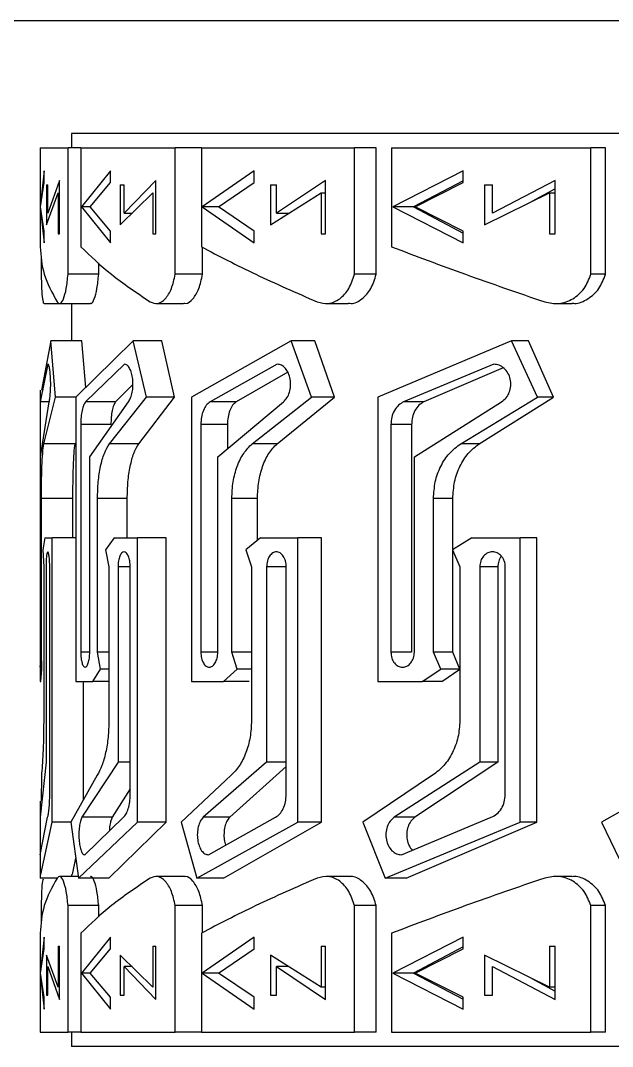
# Model space of a CAD drawing. Header units: millimetres. Extents: x 53 to 376, y 29 to 265.
# Drawn here: x 334.91 to 344.31, y 40.09 to 56.38 of the extents above; entities that cross this region are included whole.
import ezdxf

# ---------------------------------------------------------------- set-up
doc = ezdxf.new("R2010")
doc.units = ezdxf.units.MM

msp = doc.modelspace()

# ---------------------------------------------------------------- linework, layer by layer
at = {"color": 7, "linetype": 'Continuous', "lineweight": 25}
for p, q in [((302.9494, 56.3828), (362.9728, 56.3828)), ((335.7228, 54.5886), (335.7228, 54.3615)), ((351.493, 54.5886), (335.7228, 54.5886)), ((335.2228, 54.3615), (335.2228, 53.4194)), ((335.2228, 54.3615), (335.6659, 54.3615)), ((335.6659, 52.3518), (335.6659, 54.3615)), ((335.8713, 54.3615), (335.6659, 54.3615)), ((335.8713, 54.3615), (337.3681, 54.3615)), ((335.8713, 54.3615), (335.8713, 52.7892)), ((337.3681, 52.3518), (337.3681, 54.3615)), ((337.7837, 54.3615), (337.3681, 54.3615)), ((337.7837, 54.3615), (340.213, 54.3615)), ((337.7837, 54.3615), (337.7837, 52.7892)), ((340.213, 52.3518), (340.213, 54.3615)), ((340.5594, 54.3615), (340.213, 54.3615)), ((340.5594, 52.3518), (340.5594, 54.3615)), ((340.8051, 54.3615), (343.97, 54.3615)), ((340.8051, 54.3615), (340.8051, 52.7892)), ((343.97, 52.3518), (343.97, 54.3615)), ((344.2009, 54.3615), (343.97, 54.3615)), ((344.2009, 52.3518), (344.2009, 54.3615)), ((335.2845, 53.9945), (335.2228, 53.4226)), ((335.2845, 53.8078), (335.2845, 53.9945)), ((336.3388, 53.9945), (335.8788, 53.4226)), ((336.3388, 53.8078), (336.3388, 53.9945)), ((338.6192, 53.9945), (337.7981, 53.4226)), ((338.6192, 53.8078), (338.6192, 53.9945)), ((341.9409, 53.9945), (340.8253, 53.4226)), ((341.9409, 53.8078), (341.9409, 53.9945)), ((335.2292, 53.4226), (335.2845, 53.8078)), ((335.3261, 53.7746), (335.3438, 53.7746)), ((335.3261, 53.7746), (335.3261, 53.1363)), ((335.5287, 53.8432), (335.3438, 53.321)), ((335.3438, 53.321), (335.3438, 53.7746)), ((335.5287, 52.9939), (335.5287, 53.8432)), ((336.0159, 53.4226), (336.3388, 53.8078)), ((336.4956, 53.7746), (336.5547, 53.7746)), ((336.4956, 53.7746), (336.4956, 53.1363)), ((337.0588, 53.8432), (336.5547, 53.321)), ((336.5547, 53.321), (336.5547, 53.7746)), ((337.0588, 52.9939), (337.0588, 53.8432)), ((338.0549, 53.4226), (338.6192, 53.8078)), ((338.8785, 53.7746), (338.9743, 53.7746)), ((338.8785, 53.7746), (338.8785, 53.1363)), ((339.7565, 53.8432), (338.9743, 53.321)), ((338.9743, 53.321), (338.9743, 53.7746)), ((339.7565, 52.9939), (339.7565, 53.8432)), ((341.9409, 53.8393), (341.1529, 53.4226)), ((341.1808, 53.4226), (341.9409, 53.8078)), ((342.2817, 53.7746), (342.4064, 53.7746)), ((342.2817, 53.7746), (342.2817, 53.1363)), ((343.4035, 53.8432), (342.4064, 53.321)), ((342.4064, 53.321), (342.4064, 53.7746)), ((343.4035, 52.9939), (343.4035, 53.8432)), ((335.3261, 53.1363), (335.5091, 53.648)), ((335.5091, 53.648), (335.5091, 52.9939)), ((336.4956, 53.1363), (337.0115, 53.648)), ((337.0115, 53.648), (337.0115, 52.9939)), ((338.8785, 53.1363), (339.6854, 53.648)), ((339.6854, 53.648), (339.6854, 52.9939)), ((339.6854, 53.648), (339.7565, 53.648)), ((342.2817, 53.1363), (343.3142, 53.648)), ((343.4035, 53.709), (343.0294, 53.5069)), ((343.3142, 53.648), (343.3142, 52.9939)), ((343.3142, 53.648), (343.4035, 53.648)), ((335.2228, 53.4226), (335.2845, 52.8507)), ((335.2228, 53.4194), (335.2228, 52.779)), ((335.2845, 53.0374), (335.2292, 53.4226)), ((335.8788, 53.4226), (336.3388, 52.8507)), ((336.0159, 53.4226), (335.8788, 53.4226)), ((336.3388, 53.0374), (336.0159, 53.4226)), ((336.5547, 53.321), (336.6818, 53.321)), ((337.7981, 53.4226), (338.6192, 52.8507)), ((338.0549, 53.4226), (337.7981, 53.4226)), ((338.6192, 53.0374), (338.0549, 53.4226)), ((338.9743, 53.321), (339.1696, 53.321)), ((340.8253, 53.4226), (341.9409, 52.8507)), ((341.1529, 53.4226), (340.8253, 53.4226)), ((341.1529, 53.4226), (341.9409, 53.0059)), ((341.9409, 53.0374), (341.1808, 53.4226)), ((335.2845, 52.8507), (335.2845, 53.0374)), ((335.5091, 52.9939), (335.5287, 52.9939)), ((336.3388, 52.8507), (336.3388, 53.0374)), ((337.0115, 52.9939), (337.0588, 52.9939)), ((338.6192, 52.8507), (338.6192, 53.0374)), ((339.6854, 52.9939), (339.7565, 52.9939)), ((341.9409, 52.8507), (341.9409, 53.0374)), ((343.3142, 52.9939), (343.4035, 52.9939)), ((335.2443, 52.3518), (335.2443, 52.6464)), ((337.8021, 52.3518), (337.8021, 52.7798)), ((336.1523, 52.3518), (336.1523, 52.5358)), ((336.1523, 52.3518), (335.6659, 52.3518)), ((337.8021, 52.3518), (337.3681, 52.3518)), ((340.5594, 52.3518), (340.213, 52.3518)), ((344.2009, 52.3518), (343.97, 52.3518)), ((335.288, 51.8871), (335.7228, 51.8871)), ((335.5338, 51.8871), (336.0242, 51.8871)), ((335.7228, 51.8871), (335.7228, 51.2941)), ((337.0582, 51.8866), (337.5018, 51.8866)), ((339.7559, 51.8866), (340.1164, 51.8866)), ((343.4264, 51.8872), (343.6739, 51.8872)), ((335.392, 51.2941), (335.2465, 50.5129)), ((335.4684, 50.4034), (335.392, 51.2941)), ((335.8867, 51.2941), (335.392, 51.2941)), ((336.7022, 51.2941), (335.7914, 50.4034)), ((335.9481, 50.5567), (335.8867, 51.2941)), ((336.9097, 50.4034), (336.7022, 51.2941)), ((337.1567, 51.2941), (336.7022, 51.2941)), ((337.3578, 50.4034), (337.1567, 51.2941)), ((339.2092, 51.2941), (337.627, 50.4034)), ((339.5308, 50.4034), (339.2092, 51.2941)), ((339.5865, 51.2941), (339.2092, 51.2941)), ((339.8982, 50.4034), (339.5865, 51.2941)), ((342.7096, 51.2941), (340.5844, 50.4034)), ((343.1193, 50.4034), (342.7096, 51.2941)), ((342.9792, 51.2941), (342.7096, 51.2941)), ((343.3763, 50.4034), (342.9792, 51.2941)), ((335.3466, 50.9238), (335.2242, 50.3278)), ((336.5639, 50.9238), (335.9434, 50.3278)), ((338.9891, 50.9238), (337.9207, 50.3278)), ((342.4256, 50.9238), (340.9959, 50.3278)), ((342.5752, 50.8684), (341.3182, 50.3278)), ((339.1549, 50.7981), (338.3377, 50.3278)), ((335.2228, 50.5129), (335.2228, 50.1426)), ((336.6955, 50.5996), (336.4212, 50.3278)), ((335.2804, 49.6614), (335.4684, 50.4034)), ((335.7914, 50.4034), (335.4684, 50.4034)), ((335.7914, 50.4034), (335.7914, 45.8874)), ((336.3217, 49.6614), (336.9097, 50.4034)), ((336.7878, 49.6614), (337.3578, 50.4034)), ((337.3578, 50.4034), (336.9097, 50.4034)), ((337.627, 50.4034), (337.627, 45.8874)), ((338.5903, 49.6614), (339.5308, 50.4034)), ((338.9867, 49.6614), (339.8982, 50.4034)), ((339.8982, 50.4034), (339.5308, 50.4034)), ((340.5844, 50.4034), (340.5844, 45.8874)), ((341.9027, 49.6614), (343.1193, 50.4034)), ((342.1971, 49.6614), (343.3763, 50.4034)), ((343.3763, 50.4034), (343.1193, 50.4034)), ((335.2287, 49.4528), (335.366, 50.3278)), ((336.4212, 50.3278), (335.9434, 50.3278)), ((336.01, 49.4528), (336.6249, 50.3278)), ((338.3377, 50.3278), (337.9207, 50.3278)), ((338.044, 49.4528), (339.0866, 50.3278)), ((341.3182, 50.3278), (340.9959, 50.3278)), ((341.1659, 49.4528), (342.5519, 50.3278)), ((335.2228, 49.9662), (335.2228, 46.3495)), ((335.867, 49.9662), (335.867, 46.3495)), ((336.3472, 49.9662), (335.867, 49.9662)), ((337.7755, 49.9662), (337.7755, 46.3495)), ((338.197, 49.9662), (337.7755, 49.9662)), ((338.197, 49.9662), (338.197, 49.5812)), ((340.7937, 49.9662), (340.7937, 46.3495)), ((341.1222, 49.9662), (340.7937, 49.9662)), ((341.1222, 49.9662), (341.1222, 46.3495)), ((335.7787, 49.6614), (335.2804, 49.6614)), ((336.7878, 49.6614), (336.3217, 49.6614)), ((338.9867, 49.6614), (338.5903, 49.6614)), ((342.1971, 49.6614), (341.9027, 49.6614)), ((335.2287, 46.3495), (335.2287, 49.4528)), ((336.01, 46.3495), (336.01, 49.4528)), ((338.044, 46.3495), (338.044, 49.4528)), ((341.1659, 46.3495), (341.1659, 49.4528)), ((335.2438, 46.3495), (335.2438, 48.7916)), ((335.7431, 48.7916), (335.2438, 48.7916)), ((335.7431, 48.1695), (335.7431, 48.7916)), ((336.134, 46.3495), (336.134, 48.7916)), ((336.6059, 48.7916), (336.134, 48.7916)), ((336.6059, 48.1695), (336.6059, 48.7916)), ((338.2668, 46.3495), (338.2668, 48.7916)), ((338.6732, 48.7916), (338.2668, 48.7916)), ((338.6732, 48.1291), (338.6732, 48.7916)), ((341.4696, 46.3495), (341.4696, 48.7916)), ((341.7773, 48.7916), (341.4696, 48.7916)), ((341.7773, 47.9817), (341.7773, 48.7916)), ((335.2998, 48.1695), (335.2674, 47.9775)), ((335.2998, 48.1695), (335.4159, 48.1695)), ((335.4159, 43.6534), (335.4159, 48.1695)), ((335.7914, 48.1695), (335.4159, 48.1695)), ((336.4002, 48.1695), (336.2631, 47.9775)), ((336.4002, 48.1695), (336.77, 48.1695)), ((336.77, 43.6534), (336.77, 48.1695)), ((337.2224, 48.1695), (336.77, 48.1695)), ((337.2224, 43.6534), (337.2224, 48.1695)), ((338.7216, 48.1695), (338.491, 47.9775)), ((338.7216, 48.1695), (339.3153, 48.1695)), ((339.3153, 43.6534), (339.3153, 48.1695)), ((339.6893, 48.1695), (339.3153, 48.1695)), ((339.6893, 43.6534), (339.6893, 48.1695)), ((342.0761, 48.1695), (341.7706, 47.9775)), ((342.0761, 48.1695), (342.8455, 48.1695)), ((342.8455, 43.6534), (342.8455, 48.1695)), ((343.1109, 48.1695), (342.8455, 48.1695)), ((343.1109, 43.6534), (343.1109, 48.1695)), ((335.2674, 47.9775), (335.2789, 47.7074)), ((336.2631, 47.9775), (336.3152, 47.7074)), ((338.491, 47.9775), (338.5795, 47.7074)), ((341.7706, 47.9775), (341.8883, 47.7074)), ((341.7773, 46.3495), (341.7773, 47.962)), ((335.2789, 47.7074), (335.2789, 45.2652)), ((335.3159, 47.7074), (335.3159, 44.6041)), ((335.3753, 44.0906), (335.3753, 47.7074)), ((336.3152, 47.7074), (336.3152, 45.2652)), ((336.4598, 47.7074), (336.4598, 44.6041)), ((336.6531, 44.0906), (336.6531, 47.7074)), ((338.5795, 47.7074), (338.5795, 45.2652)), ((338.8199, 47.7074), (338.8199, 44.6041)), ((339.1315, 44.0906), (339.1315, 47.7074)), ((341.8883, 47.7074), (341.8883, 45.2652)), ((342.2051, 47.7074), (342.2051, 44.6041)), ((342.4903, 47.7074), (342.2051, 47.7074)), ((342.4903, 47.7074), (342.4903, 44.6041)), ((342.6097, 44.0906), (342.6097, 47.7074)), ((335.2519, 46.0793), (335.2438, 46.3495)), ((336.1829, 46.0793), (336.134, 46.3495)), ((336.3152, 46.3495), (336.134, 46.3495)), ((338.3526, 46.0793), (338.2668, 46.3495)), ((338.5795, 46.3495), (338.2668, 46.3495)), ((341.1222, 46.3495), (340.7937, 46.3495)), ((341.5852, 46.0793), (341.4696, 46.3495)), ((341.7773, 46.3495), (341.4696, 46.3495)), ((341.8894, 46.0793), (341.7773, 46.3495)), ((335.2228, 46.2077), (335.2228, 45.8874)), ((335.2337, 45.8874), (335.2519, 46.0793)), ((336.0592, 45.8874), (336.1829, 46.0793)), ((336.3152, 46.0793), (336.1829, 46.0793)), ((338.1334, 45.8874), (338.3526, 46.0793)), ((338.5795, 46.0793), (338.3526, 46.0793)), ((341.2882, 45.8874), (341.5852, 46.0793)), ((341.8894, 46.0793), (341.5852, 46.0793)), ((341.6016, 45.8874), (341.8894, 46.0793)), ((335.2228, 45.8874), (335.2337, 45.8874)), ((335.7914, 45.8874), (336.0592, 45.8874)), ((335.9099, 44.0081), (335.9099, 45.8874)), ((336.3152, 45.8874), (336.0592, 45.8874)), ((337.627, 45.8874), (338.1334, 45.8874)), ((338.5438, 45.8874), (338.1334, 45.8874)), ((340.5844, 45.8874), (341.2882, 45.8874)), ((341.6016, 45.8874), (341.2882, 45.8874)), ((335.3159, 44.6041), (335.2228, 43.729)), ((336.4598, 44.6041), (335.8864, 43.729)), ((336.6531, 44.6041), (336.4598, 44.6041)), ((338.8199, 44.6041), (337.8128, 43.729)), ((339.1315, 44.5344), (338.2331, 43.729)), ((339.1315, 44.6041), (338.8199, 44.6041)), ((342.2051, 44.6041), (340.8458, 43.729)), ((342.4903, 44.6041), (341.1728, 43.729)), ((342.4903, 44.6041), (342.2051, 44.6041)), ((335.2429, 44.3955), (335.239, 43.9843)), ((336.1281, 44.3955), (335.7102, 43.6534)), ((338.2565, 44.3955), (337.4616, 43.6534)), ((341.4555, 44.3955), (340.3481, 43.6534)), ((345.4661, 44.3955), (344.1359, 43.6534)), ((336.6531, 44.1811), (336.366, 43.729)), ((335.2228, 43.9843), (335.2228, 43.7149)), ((335.2237, 43.1331), (335.341, 43.729)), ((336.366, 43.729), (335.8864, 43.729)), ((335.93, 43.1331), (336.5458, 43.729)), ((338.2331, 43.729), (337.8128, 43.729)), ((337.8955, 43.1331), (338.9599, 43.729)), ((341.1728, 43.729), (340.8458, 43.729)), ((340.9609, 43.1331), (342.3876, 43.729)), ((335.2357, 42.8188), (335.4159, 43.6534)), ((335.7102, 43.6534), (335.4159, 43.6534)), ((335.7102, 43.6534), (335.8343, 42.7628)), ((335.8343, 42.7628), (336.77, 43.6534)), ((336.3155, 42.7628), (337.2224, 43.6534)), ((337.2224, 43.6534), (336.77, 43.6534)), ((337.4616, 43.6534), (337.7119, 42.7628)), ((337.7119, 42.7628), (339.3153, 43.6534)), ((338.1353, 42.7628), (339.6893, 43.6534)), ((339.6893, 43.6534), (339.3153, 43.6534)), ((340.3481, 43.6534), (340.7043, 42.7628)), ((340.7043, 42.7628), (342.8455, 43.6534)), ((341.0357, 42.7628), (343.1109, 43.6534)), ((343.1109, 43.6534), (342.8455, 43.6534)), ((344.1359, 43.6534), (344.5691, 42.7628)), ((335.2228, 43.184), (335.2228, 42.7603)), ((335.7353, 42.8188), (335.7901, 43.0804)), ((335.4923, 42.7628), (335.2236, 42.7628)), ((335.8305, 42.79), (335.5338, 42.79)), ((335.7228, 42.8188), (335.7228, 42.79)), ((336.3155, 42.7628), (335.8343, 42.7628)), ((337.514, 42.79), (337.0709, 42.79)), ((338.1353, 42.7628), (337.7119, 42.7628)), ((340.1346, 42.79), (339.7748, 42.79)), ((341.0357, 42.7628), (340.7043, 42.7628)), ((343.674, 42.79), (343.4265, 42.79)), ((335.2443, 42.0308), (335.2443, 42.3254)), ((335.6659, 40.3157), (335.6659, 42.3254)), ((336.1523, 42.3254), (335.6659, 42.3254)), ((336.1523, 42.1414), (336.1523, 42.3254)), ((337.3681, 40.3157), (337.3681, 42.3254)), ((337.8021, 42.3254), (337.3681, 42.3254)), ((337.8021, 41.8973), (337.8021, 42.3254)), ((340.213, 40.3157), (340.213, 42.3254)), ((340.5594, 42.3254), (340.213, 42.3254)), ((340.5594, 40.3157), (340.5594, 42.3254)), ((343.97, 40.3157), (343.97, 42.3254)), ((344.2009, 42.3254), (343.97, 42.3254)), ((344.2009, 40.3157), (344.2009, 42.3254)), ((335.2228, 41.8981), (335.2228, 41.2514)), ((335.8713, 41.888), (335.8713, 40.3157)), ((337.7837, 41.888), (337.7837, 40.3157)), ((340.8051, 41.888), (340.8051, 40.3157)), ((335.2845, 41.8264), (335.2228, 41.2546)), ((335.2845, 41.6398), (335.2845, 41.8264)), ((336.3388, 41.8264), (335.8788, 41.2546)), ((336.3388, 41.6398), (336.3388, 41.8264)), ((338.6192, 41.8264), (337.7981, 41.2546)), ((338.6192, 41.6398), (338.6192, 41.8264)), ((341.9409, 41.8264), (340.8253, 41.2546)), ((341.9409, 41.6398), (341.9409, 41.8264)), ((335.2292, 41.2546), (335.2845, 41.6398)), ((335.5091, 41.6833), (335.5287, 41.6833)), ((335.5091, 41.6833), (335.5091, 41.0292)), ((335.5287, 40.834), (335.5287, 41.6833)), ((336.0159, 41.2546), (336.3388, 41.6398)), ((337.0115, 41.6833), (337.0588, 41.6833)), ((337.0115, 41.6833), (337.0115, 41.0292)), ((337.0588, 40.834), (337.0588, 41.6833)), ((338.0549, 41.2546), (338.6192, 41.6398)), ((339.6854, 41.6833), (339.7565, 41.6833)), ((339.6854, 41.6833), (339.6854, 41.0292)), ((339.7565, 40.834), (339.7565, 41.6833)), ((341.9409, 41.6713), (341.1529, 41.2546)), ((341.1808, 41.2546), (341.9409, 41.6398)), ((343.3142, 41.6833), (343.4035, 41.6833)), ((343.3142, 41.6833), (343.3142, 41.0292)), ((343.4035, 40.834), (343.4035, 41.6833)), ((335.5091, 41.0292), (335.3261, 41.5408)), ((335.3261, 41.5408), (335.3261, 40.9026)), ((337.0115, 41.0292), (336.4956, 41.5408)), ((336.4956, 41.5408), (336.4956, 40.9026)), ((339.6854, 41.0292), (338.8785, 41.5408)), ((338.8785, 41.5408), (338.8785, 40.9026)), ((343.3142, 41.0292), (342.2817, 41.5408)), ((342.2817, 41.5408), (342.2817, 40.9026)), ((335.2228, 41.2546), (335.2845, 40.6827)), ((335.2228, 41.2514), (335.2228, 40.3157)), ((335.2845, 40.8694), (335.2292, 41.2546)), ((335.3438, 40.9026), (335.3438, 41.3562)), ((335.3438, 41.3562), (335.5287, 40.834)), ((335.8788, 41.2546), (336.3388, 40.6827)), ((336.0159, 41.2546), (335.8788, 41.2546)), ((336.3388, 40.8694), (336.0159, 41.2546)), ((336.5547, 40.9026), (336.5547, 41.3562)), ((336.5547, 41.3562), (337.0588, 40.834)), ((336.6818, 41.3562), (336.5547, 41.3562)), ((337.7981, 41.2546), (338.6192, 40.6827)), ((338.0549, 41.2546), (337.7981, 41.2546)), ((338.6192, 40.8694), (338.0549, 41.2546)), ((338.9743, 40.9026), (338.9743, 41.3562)), ((338.9743, 41.3562), (339.7565, 40.834)), ((339.1696, 41.3562), (338.9743, 41.3562)), ((340.8253, 41.2546), (341.9409, 40.6827)), ((341.1529, 41.2546), (340.8253, 41.2546)), ((341.1529, 41.2546), (341.9409, 40.8378)), ((341.9409, 40.8694), (341.1808, 41.2546)), ((342.4064, 40.9026), (342.4064, 41.3562)), ((342.4064, 41.3562), (343.4035, 40.834)), ((343.0294, 41.1703), (343.4035, 40.9682)), ((335.3261, 40.9026), (335.3438, 40.9026)), ((336.4956, 40.9026), (336.5547, 40.9026)), ((338.8785, 40.9026), (338.9743, 40.9026)), ((339.7565, 41.0292), (339.6854, 41.0292)), ((342.2817, 40.9026), (342.4064, 40.9026)), ((343.4035, 41.0292), (343.3142, 41.0292)), ((335.2845, 40.6827), (335.2845, 40.8694)), ((336.3388, 40.6827), (336.3388, 40.8694)), ((338.6192, 40.6827), (338.6192, 40.8694)), ((341.9409, 40.6827), (341.9409, 40.8694)), ((335.2228, 40.3157), (335.6659, 40.3157)), ((335.8713, 40.3157), (335.6659, 40.3157)), ((335.7228, 40.3157), (335.7228, 40.0886)), ((335.8713, 40.3157), (337.3681, 40.3157)), ((337.7837, 40.3157), (337.3681, 40.3157)), ((337.7837, 40.3157), (340.213, 40.3157)), ((340.5594, 40.3157), (340.213, 40.3157)), ((340.8051, 40.3157), (343.97, 40.3157)), ((344.2009, 40.3157), (343.97, 40.3157)), ((351.493, 40.0886), (335.7228, 40.0886))]:
    msp.add_line(p, q, dxfattribs=at)
at = {"color": 8, "linetype": 'Continuous', "lineweight": 25}
for p, q in [((335.366, 50.3278), (335.2242, 50.3278)), ((336.6531, 47.7074), (336.4598, 47.7074)), ((339.1315, 47.7074), (338.8199, 47.7074)), ((336.01, 46.3495), (335.867, 46.3495)), ((338.044, 46.3495), (337.7755, 46.3495))]:
    msp.add_line(p, q, dxfattribs=at)
at = {"color": 7, "linetype": 'Continuous', "lineweight": 25}
for points, knots in [([(335.2228, 52.7892), (335.2333, 52.6434), (335.2543, 52.3518), (335.413, 52.0602), (335.4923, 51.9144)], [0, 0, 0, 0, 0.5000002, 1, 1, 1, 1]), ([(335.8713, 52.7892), (336.0223, 52.6434), (336.3242, 52.3518), (336.7548, 52.0602), (336.9701, 51.9144)], [0, 0, 0, 0, 0.50000008, 1, 1, 1, 1]), ([(337.7837, 52.7892), (338.0629, 52.6434), (338.6214, 52.3518), (339.289, 52.0602), (339.6227, 51.9144)], [0, 0, 0, 0, 0.4999999, 1, 1, 1, 1]), ([(340.8051, 52.7892), (341.1899, 52.6434), (341.9597, 52.3518), (342.8102, 52.0602), (343.2354, 51.9144)], [0, 0, 0, 0, 0.5, 1, 1, 1, 1]), ([(335.2882, 51.8938), (335.2869, 51.8922), (335.2773, 51.8805), (335.2636, 51.9551), (335.2498, 52.1118), (335.2462, 52.2721), (335.2443, 52.3518)], [0, 0, 0, 0, 0.050126, 0.3700685, 0.6868898, 1, 1, 1, 1]), ([(335.4923, 51.9144), (335.5086, 51.8992), (335.5411, 51.8687), (335.5942, 51.9505), (335.6413, 52.1129), (335.6578, 52.2725), (335.6659, 52.3518)], [0, 0, 0, 0, 0.252397, 0.5042095, 0.7535652, 1, 1, 1, 1]), ([(336.0246, 51.8938), (336.0271, 51.8922), (336.0455, 51.8805), (336.0832, 51.9558), (336.1286, 52.1131), (336.1444, 52.2722), (336.1523, 52.3518)], [0, 0, 0, 0, 0.04931396, 0.36620716, 0.68310328, 1, 1, 1, 1]), ([(336.9701, 51.9144), (337.0099, 51.8992), (337.0895, 51.8687), (337.2113, 51.9505), (337.3153, 52.1129), (337.3506, 52.2725), (337.3681, 52.3518)], [0, 0, 0, 0, 0.2523973, 0.5042097, 0.7535651, 1, 1, 1, 1]), ([(337.5026, 51.8963), (337.5126, 51.8934), (337.5613, 51.8793), (337.6508, 51.9548), (337.7514, 52.1134), (337.7852, 52.2723), (337.8021, 52.3518)], [0, 0, 0, 0, 0.0792039, 0.3861341, 0.6930665, 1, 1, 1, 1]), ([(339.6227, 51.9144), (339.6829, 51.8992), (339.8031, 51.8687), (339.9838, 51.9505), (340.1363, 52.1129), (340.1875, 52.2725), (340.213, 52.3518)], [0, 0, 0, 0, 0.25239698, 0.50420989, 0.753565, 1, 1, 1, 1]), ([(340.1174, 51.8963), (340.1324, 51.8934), (340.2058, 51.8793), (340.3383, 51.9548), (340.4857, 52.1134), (340.5349, 52.2723), (340.5594, 52.3518)], [0, 0, 0, 0, 0.0790035, 0.3860004, 0.6929993, 1, 1, 1, 1]), ([(343.2354, 51.9144), (343.3111, 51.8992), (343.4621, 51.8687), (343.6871, 51.9505), (343.8757, 52.1129), (343.9387, 52.2725), (343.97, 52.3518)], [0, 0, 0, 0, 0.2523964, 0.5042094, 0.753565, 1, 1, 1, 1]), ([(343.6747, 51.8938), (343.686, 51.8922), (343.7706, 51.8805), (343.9278, 51.9558), (344.1102, 52.1131), (344.1707, 52.2722), (344.2009, 52.3518)], [0, 0, 0, 0, 0.0489524, 0.3659651, 0.6829825, 1, 1, 1, 1]), ([(335.366, 50.3278), (335.37, 50.347), (335.3781, 50.3852), (335.3867, 50.4757), (335.3907, 50.5796), (335.3894, 50.6874), (335.383, 50.7856), (335.3727, 50.8627), (335.3599, 50.914), (335.351, 50.9205), (335.3466, 50.9238)], [0, 0, 0, 0, 0.1253822, 0.25042636, 0.37543147, 0.50038777, 0.62529477, 0.75018837, 0.87507887, 1, 1, 1, 1]), ([(336.6249, 50.3278), (336.6372, 50.347), (336.6618, 50.3852), (336.687, 50.4757), (336.6987, 50.5796), (336.695, 50.6874), (336.6762, 50.7856), (336.6454, 50.8627), (336.6064, 50.914), (336.5781, 50.9205), (336.5639, 50.9238)], [0, 0, 0, 0, 0.12538321, 0.25042672, 0.3754319, 0.5003882, 0.62529494, 0.75018875, 0.8750787, 1, 1, 1, 1]), ([(339.0866, 50.3278), (339.1062, 50.347), (339.1453, 50.3852), (339.1851, 50.4757), (339.2037, 50.5796), (339.1977, 50.6874), (339.1682, 50.7856), (339.1194, 50.8627), (339.0573, 50.914), (339.0119, 50.9205), (338.9891, 50.9238)], [0, 0, 0, 0, 0.1253823, 0.2504262, 0.3754314, 0.5003878, 0.6252947, 0.7501883, 0.8750786, 1, 1, 1, 1]), ([(342.5519, 50.3278), (342.5771, 50.347), (342.6275, 50.3852), (342.6787, 50.4757), (342.7025, 50.5796), (342.6949, 50.6874), (342.657, 50.7856), (342.5941, 50.8627), (342.5141, 50.914), (342.4551, 50.9205), (342.4256, 50.9238)], [0, 0, 0, 0, 0.12538369, 0.25042707, 0.37543212, 0.50038842, 0.62529506, 0.75018841, 0.8750792, 1, 1, 1, 1]), ([(335.2242, 50.3278), (335.2238, 50.3118), (335.223, 50.2799), (335.2227, 50.1931), (335.2228, 50.0861), (335.2228, 50.0062), (335.2228, 49.9662)], [0, 0, 0, 0, 0.2509152, 0.5007372, 0.7503872, 1, 1, 1, 1]), ([(335.9434, 50.3278), (335.9326, 50.3118), (335.911, 50.2799), (335.8866, 50.1931), (335.8702, 50.0861), (335.8681, 50.0062), (335.867, 49.9662)], [0, 0, 0, 0, 0.2509138, 0.5007363, 0.7503869, 1, 1, 1, 1]), ([(336.4212, 50.3278), (336.4106, 50.3115), (336.3894, 50.279), (336.3658, 50.1913), (336.3502, 50.0846), (336.3482, 50.0057), (336.3472, 49.9662)], [0, 0, 0, 0, 0.2509893, 0.5007649, 0.7503872, 1, 1, 1, 1]), ([(337.9207, 50.3278), (337.9003, 50.3118), (337.8597, 50.2799), (337.8132, 50.1931), (337.7816, 50.0861), (337.7775, 50.0062), (337.7755, 49.9662)], [0, 0, 0, 0, 0.2509151, 0.500737, 0.7503874, 1, 1, 1, 1]), ([(338.3377, 50.3278), (338.3177, 50.3115), (338.2778, 50.279), (338.2328, 50.1913), (338.2027, 50.0846), (338.1989, 50.0057), (338.197, 49.9662)], [0, 0, 0, 0, 0.25098769, 0.50076325, 0.75038697, 1, 1, 1, 1]), ([(340.9959, 50.3278), (340.9676, 50.3118), (340.9113, 50.2799), (340.8464, 50.1931), (340.8022, 50.0861), (340.7965, 50.0062), (340.7937, 49.9662)], [0, 0, 0, 0, 0.25091443, 0.50073639, 0.75038697, 1, 1, 1, 1]), ([(341.3182, 50.3278), (341.2905, 50.3115), (341.2351, 50.279), (341.1724, 50.1913), (341.1303, 50.0846), (341.1249, 50.0057), (341.1222, 49.9662)], [0, 0, 0, 0, 0.25098819, 0.50076461, 0.75038731, 1, 1, 1, 1]), ([(335.2438, 48.7916), (335.2441, 48.8808), (335.2449, 49.0595), (335.2512, 49.3063), (335.2619, 49.5194), (335.2742, 49.6139), (335.2804, 49.6614)], [0, 0, 0, 0, 0.2477042, 0.4965113, 0.7472048, 1, 1, 1, 1]), ([(335.7431, 48.7916), (335.7435, 48.8807), (335.7442, 49.0589), (335.7503, 49.3053), (335.7606, 49.5186), (335.7726, 49.6138), (335.7787, 49.6614)], [0, 0, 0, 0, 0.2500015, 0.4999993, 0.750001, 1, 1, 1, 1]), ([(336.134, 48.7916), (336.1364, 48.8808), (336.1411, 49.0595), (336.1797, 49.3063), (336.2384, 49.5194), (336.2938, 49.6139), (336.3217, 49.6614)], [0, 0, 0, 0, 0.2477044, 0.4965119, 0.7472052, 1, 1, 1, 1]), ([(336.6059, 48.7916), (336.6082, 48.8807), (336.6128, 49.0589), (336.6501, 49.3053), (336.7068, 49.5186), (336.7608, 49.6138), (336.7878, 49.6614)], [0, 0, 0, 0, 0.2500015, 0.4999994, 0.7500012, 1, 1, 1, 1]), ([(338.2668, 48.7916), (338.271, 48.8808), (338.2795, 49.0595), (338.3472, 49.3063), (338.4491, 49.5194), (338.5431, 49.6139), (338.5903, 49.6614)], [0, 0, 0, 0, 0.24770434, 0.49651182, 0.74720509, 1, 1, 1, 1]), ([(338.6732, 48.7916), (338.6772, 48.8807), (338.6854, 49.0589), (338.7507, 49.3053), (338.8492, 49.5186), (338.9409, 49.6138), (338.9867, 49.6614)], [0, 0, 0, 0, 0.2500015, 0.4999993, 0.7500012, 1, 1, 1, 1]), ([(341.4696, 48.7916), (341.4753, 48.8808), (341.4867, 49.0595), (341.578, 49.3063), (341.7149, 49.5194), (341.8399, 49.6139), (341.9027, 49.6614)], [0, 0, 0, 0, 0.2477044, 0.496512, 0.747205, 1, 1, 1, 1]), ([(341.7773, 48.7916), (341.7828, 48.8807), (341.7939, 49.0589), (341.8821, 49.3053), (342.0144, 49.5186), (342.1362, 49.6138), (342.1971, 49.6614)], [0, 0, 0, 0, 0.2500014, 0.4999993, 0.7500006, 1, 1, 1, 1]), ([(335.3753, 47.7074), (335.3751, 47.7231), (335.3749, 47.7545), (335.3728, 47.7996), (335.3697, 47.841), (335.3643, 47.8887), (335.3554, 47.9318), (335.3437, 47.9495), (335.3325, 47.9318), (335.3233, 47.8804), (335.3183, 47.8146), (335.3162, 47.7545), (335.316, 47.7231), (335.3159, 47.7074)], [0, 0, 0, 0, 0.0628576, 0.1254665, 0.1879466, 0.2507864, 0.375449, 0.5001624, 0.6249396, 0.7497256, 0.8744835, 0.9372482, 1, 1, 1, 1]), ([(336.6531, 47.7074), (336.6527, 47.7231), (336.6519, 47.7545), (336.6457, 47.7996), (336.6364, 47.841), (336.6196, 47.8887), (336.5923, 47.9318), (336.5547, 47.9495), (336.5176, 47.9318), (336.4861, 47.8804), (336.4685, 47.8146), (336.4609, 47.7545), (336.4601, 47.7231), (336.4598, 47.7074)], [0, 0, 0, 0, 0.0628576, 0.1254665, 0.1879462, 0.2507865, 0.3754482, 0.5001626, 0.6249393, 0.7497259, 0.8744832, 0.9372481, 1, 1, 1, 1]), ([(339.1315, 47.7074), (339.1308, 47.7231), (339.1296, 47.7545), (339.1199, 47.7996), (339.105, 47.841), (339.0783, 47.8887), (339.0347, 47.9318), (338.9743, 47.9495), (338.9143, 47.9318), (338.863, 47.8804), (338.8341, 47.8146), (338.8217, 47.7545), (338.8205, 47.7231), (338.8199, 47.7074)], [0, 0, 0, 0, 0.06285751, 0.12546641, 0.18794681, 0.25078575, 0.3754482, 0.50016228, 0.62493932, 0.74972568, 0.87448331, 0.93724827, 1, 1, 1, 1]), ([(342.6097, 47.7074), (342.6089, 47.7231), (342.6072, 47.7545), (342.5947, 47.7996), (342.5756, 47.841), (342.5412, 47.8887), (342.4847, 47.9318), (342.4064, 47.9495), (342.3284, 47.9318), (342.2614, 47.8804), (342.2237, 47.8146), (342.2075, 47.7545), (342.2059, 47.7231), (342.2051, 47.7074)], [0, 0, 0, 0, 0.0628577, 0.1254661, 0.1879464, 0.2507857, 0.375448, 0.5001634, 0.6249399, 0.7497257, 0.8744832, 0.9372483, 1, 1, 1, 1]), ([(342.5488, 47.8757), (342.5483, 47.8753), (342.5266, 47.8579), (342.5003, 47.7982), (342.4936, 47.7376), (342.4903, 47.7074)], [0, 0, 0, 0, 0.0122142, 0.5058493, 1, 1, 1, 1]), ([(335.2228, 46.3495), (335.2228, 46.3337), (335.2228, 46.3023), (335.2228, 46.2572), (335.2228, 46.2158), (335.2228, 46.1682), (335.223, 46.1251), (335.2238, 46.1073), (335.2252, 46.1251), (335.2269, 46.1764), (335.2281, 46.2423), (335.2286, 46.3023), (335.2286, 46.3338), (335.2287, 46.3495)], [0, 0, 0, 0, 0.0628577, 0.1254663, 0.1879466, 0.2507862, 0.3754483, 0.5001634, 0.624939, 0.7497263, 0.8744833, 0.9372481, 1, 1, 1, 1]), ([(335.867, 46.3495), (335.8673, 46.3337), (335.8679, 46.3023), (335.872, 46.2572), (335.8784, 46.2158), (335.89, 46.1682), (335.9093, 46.1251), (335.9366, 46.1073), (335.9645, 46.1251), (335.989, 46.1764), (336.003, 46.2423), (336.0091, 46.3023), (336.0097, 46.3338), (336.01, 46.3495)], [0, 0, 0, 0, 0.0628576, 0.1254664, 0.1879465, 0.2507864, 0.3754483, 0.5001627, 0.6249393, 0.749726, 0.8744835, 0.9372482, 1, 1, 1, 1]), ([(337.7755, 46.3495), (337.776, 46.3337), (337.7771, 46.3023), (337.7851, 46.2572), (337.7975, 46.2158), (337.8197, 46.1682), (337.8565, 46.1251), (337.9081, 46.1073), (337.9602, 46.1251), (338.0055, 46.1764), (338.0312, 46.2423), (338.0424, 46.3023), (338.0434, 46.3338), (338.044, 46.3495)], [0, 0, 0, 0, 0.0628576, 0.1254666, 0.1879467, 0.2507864, 0.3754481, 0.5001628, 0.6249394, 0.7497262, 0.8744832, 0.9372481, 1, 1, 1, 1]), ([(340.7937, 46.3495), (340.7944, 46.3337), (340.7959, 46.3023), (340.8071, 46.2572), (340.8244, 46.2158), (340.8555, 46.1682), (340.9068, 46.1251), (340.9785, 46.1073), (341.0506, 46.1251), (341.113, 46.1764), (341.1484, 46.2423), (341.1637, 46.3023), (341.1652, 46.3338), (341.1659, 46.3495)], [0, 0, 0, 0, 0.0628577, 0.1254665, 0.1879467, 0.2507866, 0.3754484, 0.5001635, 0.6249392, 0.7497264, 0.8744834, 0.9372481, 1, 1, 1, 1]), ([(335.2789, 45.2652), (335.2783, 45.1761), (335.2771, 44.9974), (335.2679, 44.7506), (335.2556, 44.5374), (335.2471, 44.4429), (335.2429, 44.3955)], [0, 0, 0, 0, 0.2477042, 0.4965146, 0.7472052, 1, 1, 1, 1]), ([(336.3152, 45.2652), (336.3126, 45.1761), (336.3073, 44.9974), (336.2661, 44.7506), (336.2059, 44.5374), (336.1541, 44.4429), (336.1281, 44.3955)], [0, 0, 0, 0, 0.2477042, 0.4965144, 0.7472051, 1, 1, 1, 1]), ([(338.5795, 45.2652), (338.5751, 45.1761), (338.5662, 44.9974), (338.4962, 44.7506), (338.393, 44.5374), (338.3021, 44.4429), (338.2565, 44.3955)], [0, 0, 0, 0, 0.2477041, 0.4965146, 0.7472046, 1, 1, 1, 1]), ([(341.8883, 45.2652), (341.8824, 45.1761), (341.8707, 44.9974), (341.7776, 44.7506), (341.6398, 44.5374), (341.5171, 44.4429), (341.4555, 44.3955)], [0, 0, 0, 0, 0.247704, 0.4965145, 0.7472051, 1, 1, 1, 1]), ([(335.341, 43.729), (335.3456, 43.745), (335.3546, 43.777), (335.3658, 43.8637), (335.3737, 43.9708), (335.3747, 44.0507), (335.3753, 44.0906)], [0, 0, 0, 0, 0.2509147, 0.5007368, 0.7503869, 1, 1, 1, 1]), ([(336.5458, 43.729), (336.5605, 43.745), (336.5898, 43.777), (336.6245, 43.8637), (336.6484, 43.9708), (336.6515, 44.0507), (336.6531, 44.0906)], [0, 0, 0, 0, 0.2509147, 0.5007376, 0.7503873, 1, 1, 1, 1]), ([(338.9599, 43.729), (338.9835, 43.745), (339.0307, 43.777), (339.0861, 43.8637), (339.1241, 43.9708), (339.129, 44.0507), (339.1315, 44.0906)], [0, 0, 0, 0, 0.2509138, 0.5007367, 0.750387, 1, 1, 1, 1]), ([(342.3876, 43.729), (342.4184, 43.745), (342.4796, 43.777), (342.5512, 43.8637), (342.6002, 43.9708), (342.6065, 44.0507), (342.6097, 44.0906)], [0, 0, 0, 0, 0.2509153, 0.5007381, 0.7503876, 1, 1, 1, 1]), ([(335.2228, 43.729), (335.2228, 43.7099), (335.2228, 43.6716), (335.2233, 43.5811), (335.2236, 43.4772), (335.2235, 43.3694), (335.2231, 43.2712), (335.2227, 43.1941), (335.2228, 43.1429), (335.2234, 43.1363), (335.2237, 43.1331)], [0, 0, 0, 0, 0.1253828, 0.250427, 0.375432, 0.5003884, 0.6252948, 0.7501888, 0.8750786, 1, 1, 1, 1]), ([(335.8864, 43.729), (335.878, 43.7099), (335.861, 43.6716), (335.8443, 43.5811), (335.8366, 43.4772), (335.8391, 43.3694), (335.8514, 43.2712), (335.8721, 43.1941), (335.8991, 43.1429), (335.9197, 43.1363), (335.93, 43.1331)], [0, 0, 0, 0, 0.125383, 0.2504268, 0.3754317, 0.5003879, 0.6252946, 0.7501883, 0.8750784, 1, 1, 1, 1]), ([(336.366, 43.729), (336.3578, 43.7096), (336.3414, 43.6709), (336.3263, 43.5916), (336.3231, 43.5348), (336.3219, 43.5123)], [0, 0, 0, 0, 0.3771772, 0.7532234, 1, 1, 1, 1]), ([(337.8128, 43.729), (337.7965, 43.7099), (337.764, 43.6716), (337.7315, 43.5811), (337.7164, 43.4772), (337.7212, 43.3694), (337.7453, 43.2712), (337.7854, 43.1941), (337.8372, 43.1429), (337.876, 43.1363), (337.8955, 43.1331)], [0, 0, 0, 0, 0.12538307, 0.25042664, 0.37543181, 0.50038812, 0.62529518, 0.75018837, 0.8750791, 1, 1, 1, 1]), ([(338.2331, 43.729), (338.2172, 43.7097), (338.1854, 43.671), (338.1542, 43.5807), (338.14, 43.4784), (338.1431, 43.3739), (338.1596, 43.314), (338.1675, 43.2854)], [0, 0, 0, 0, 0.2038463, 0.4070802, 0.6103122, 0.8135612, 1, 1, 1, 1]), ([(340.8458, 43.729), (340.8231, 43.7099), (340.7775, 43.6716), (340.7318, 43.5811), (340.7106, 43.4772), (340.7174, 43.3694), (340.7512, 43.2712), (340.8076, 43.1941), (340.88, 43.1429), (340.9339, 43.1363), (340.9609, 43.1331)], [0, 0, 0, 0, 0.1253822, 0.2504264, 0.3754315, 0.5003879, 0.6252947, 0.7501878, 0.875078, 1, 1, 1, 1]), ([(341.1728, 43.729), (341.1506, 43.7097), (341.1061, 43.671), (341.0623, 43.5808), (341.0419, 43.4781), (341.0483, 43.3723), (341.0782, 43.2749), (341.1153, 43.2278), (341.1332, 43.2051)], [0, 0, 0, 0, 0.1688221, 0.3371374, 0.5054511, 0.6737787, 0.8420897, 1, 1, 1, 1]), ([(335.4923, 42.7628), (335.413, 42.617), (335.2543, 42.3254), (335.2333, 42.0338), (335.2228, 41.888)], [0, 0, 0, 0, 0.4999998, 1, 1, 1, 1]), ([(335.2443, 42.3254), (335.2462, 42.4037), (335.2501, 42.5611), (335.2606, 42.7093), (335.2709, 42.7397), (335.2744, 42.7499)], [0, 0, 0, 0, 0.3963908, 0.7974799, 1, 1, 1, 1]), ([(335.6659, 42.3254), (335.6578, 42.4047), (335.6413, 42.5642), (335.5942, 42.7267), (335.5411, 42.8085), (335.5086, 42.778), (335.4923, 42.7628)], [0, 0, 0, 0, 0.2464345, 0.4957898, 0.747603, 1, 1, 1, 1]), ([(336.9701, 42.7628), (336.7548, 42.617), (336.3242, 42.3254), (336.0223, 42.0338), (335.8713, 41.888)], [0, 0, 0, 0, 0.49999992, 1, 1, 1, 1]), ([(336.1523, 42.3254), (336.1444, 42.4049), (336.1286, 42.564), (336.0832, 42.7214), (336.0455, 42.7967), (336.0271, 42.785), (336.0246, 42.7834)], [0, 0, 0, 0, 0.3169335, 0.6338664, 0.9507977, 1, 1, 1, 1]), ([(337.3681, 42.3254), (337.3506, 42.4047), (337.3153, 42.5642), (337.2113, 42.7267), (337.0895, 42.8085), (337.0099, 42.778), (336.9701, 42.7628)], [0, 0, 0, 0, 0.2464346, 0.4957897, 0.7476027, 1, 1, 1, 1]), ([(337.8021, 42.3254), (337.7852, 42.4049), (337.7514, 42.564), (337.6508, 42.7214), (337.5653, 42.7967), (337.5206, 42.785), (337.5146, 42.7834)], [0, 0, 0, 0, 0.3169592, 0.6339172, 0.9508744, 1, 1, 1, 1]), ([(339.6227, 42.7628), (339.289, 42.617), (338.6214, 42.3254), (338.0629, 42.0338), (337.7837, 41.888)], [0, 0, 0, 0, 0.5000001, 1, 1, 1, 1]), ([(340.213, 42.3254), (340.1875, 42.4047), (340.1363, 42.5642), (339.9838, 42.7267), (339.8031, 42.8085), (339.6829, 42.778), (339.6227, 42.7628)], [0, 0, 0, 0, 0.2464347, 0.4957894, 0.747603, 1, 1, 1, 1]), ([(340.5594, 42.3254), (340.5349, 42.4049), (340.4857, 42.564), (340.3383, 42.7214), (340.2118, 42.7967), (340.1444, 42.785), (340.1354, 42.7834)], [0, 0, 0, 0, 0.3169937, 0.6339855, 0.9509767, 1, 1, 1, 1]), ([(343.2354, 42.7628), (342.8102, 42.617), (341.9597, 42.3254), (341.1899, 42.0338), (340.8051, 41.888)], [0, 0, 0, 0, 0.5, 1, 1, 1, 1]), ([(343.97, 42.3254), (343.9387, 42.4047), (343.8757, 42.5642), (343.6871, 42.7267), (343.4621, 42.8085), (343.3111, 42.778), (343.2354, 42.7628)], [0, 0, 0, 0, 0.2464346, 0.4957899, 0.7476036, 1, 1, 1, 1]), ([(344.2009, 42.3254), (344.1707, 42.4049), (344.1102, 42.564), (343.9278, 42.7214), (343.7707, 42.7967), (343.6861, 42.785), (343.6748, 42.7834)], [0, 0, 0, 0, 0.3170545, 0.6341091, 0.9511602, 1, 1, 1, 1])]:
    msp.add_open_spline(points, degree=3, knots=knots, dxfattribs=at)

doc.saveas('drawing.dxf')
